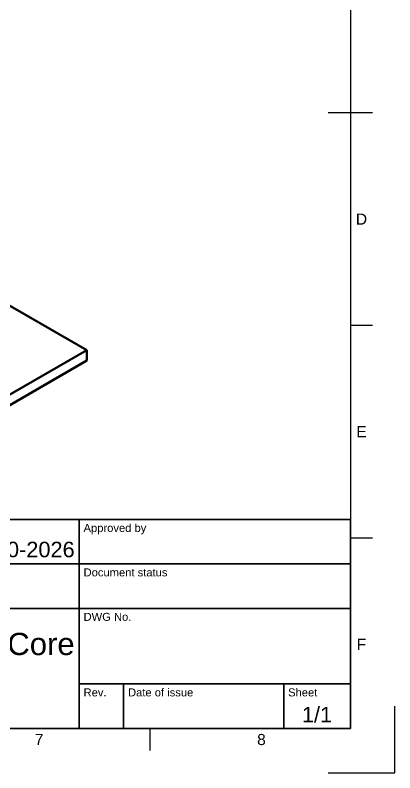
# Model space of a CAD drawing. Header units: millimetres. Extents: x 0 to 420, y 0 to 297.
# Drawn here: x 334.6 to 420, y 0 to 170.5 of the extents above; entities that cross this region are included whole.
import ezdxf
from ezdxf.enums import TextEntityAlignment as Align

# ---------------------------------------------------------------- set-up
doc = ezdxf.new("R2010")
doc.units = ezdxf.units.MM
doc.header["$LTSCALE"] = 0.75
for name, color, linetype, lineweight in [('BORDER', 7, 'Continuous', 25), ('TITLEBLOCK', 7, 'Continuous', 35), ('Visible', 7, 'Continuous', 50)]:
    doc.layers.add(name, color=color, linetype=linetype, lineweight=lineweight)
doc.styles.add('FusionTitle', font='arial.ttf')

# ---------------------------------------------------------------- blocks, each defined once
blk = doc.blocks.new('ISO_A3_SHEET')
at = {"layer": 'BORDER'}
for p, q in [((410, 287), (410, 10)), ((415, 148.5), (405, 148.5)), ((415, 100.66667), (410, 100.66667)), ((415, 52.83334), (410, 52.83334)), ((20, 10), (410, 10)), ((365, 5), (365, 10))]:
    blk.add_line(p, q, dxfattribs=at)
at = {"layer": 'Defpoints'}
for p, q in [((420, 0), (420, 15)), ((405, 0), (420, 0))]:
    blk.add_line(p, q, dxfattribs=at)
at = {"layer": 'BORDER', "style": 'FusionTitle'}
for s, p in [('D', (412.5, 124.58334)), ('E', (412.5, 76.75001)), ('F', (412.5, 28.91668)), ('7', (340, 7.5)), ('8', (390, 7.5))]:
    blk.add_text(s, height=2.5, dxfattribs=at).set_placement(p, align=Align.MIDDLE)
blk = doc.blocks.new('ISO_TITLEBLOCK')
at = {"layer": 'TITLEBLOCK'}
for p, q in [((0, 47), (-180, 47)), ((-180, 47), (-180, 0)), ((-156, 37), (-156, 47)), ((-122, 0), (-122, 47)), ((-61, 0), (-61, 47)), ((0, 0), (0, 47)), ((-180, 37), (0, 37)), ((-122, 27), (0, 27)), ((-61, 10), (0, 10)), ((-51, 0), (-51, 10)), ((-15, 0), (-15, 10)), ((-180, 0), (0, 0))]:
    blk.add_line(p, q, dxfattribs=at)
at = {"layer": 'TITLEBLOCK', "style": 'FusionTitle'}
for s, p in [('Technical reference', (-155, 46)), ('Created by', (-121, 46)), ('Approved by', (-60, 46)), ('Dept.', (-179, 46)), ('Document type', (-121, 36)), ('Document status', (-60, 36)), ('Title', (-121, 26)), ('DWG No.', (-60, 26)), ('Rev.', (-60, 9)), ('Date of issue', (-50, 9)), ('Sheet', (-14, 9))]:
    blk.add_text(s, height=1.8, dxfattribs=at).set_placement(p, align=Align.TOP_LEFT)
for tag, height, p in [('DEPT', 3.5, (-179, 42)), ('TECHNICAL_REFERENCE', 3.5, (-155, 42)), ('CREATED_BY', 3.5, (-121, 42)), ('APPROVED_BY', 3.5, (-60, 42)), ('DOCUMENT_TYPE', 3.5, (-121, 32)), ('DOCUMENT_STATUS', 3.5, (-60, 32)), ('TITLE_1', 5, (-121, 21.5)), ('TITLE_2', 5, (-121, 14)), ('TITLE_3', 5, (-121, 6.5)), ('DATE_OF_ISSUE', 3.5, (-50, 5))]:
    blk.add_attdef(tag, text='', height=height, dxfattribs=at).set_placement(p, align=Align.TOP_LEFT)
for tag, p in [('CREATED_DATE', (-62, 42)), ('APPROVED_DATE', (-0.99, 42))]:
    blk.add_attdef(tag, text='', height=3.5, dxfattribs=at).set_placement(p, align=Align.TOP_RIGHT)
for tag, height, p in [('DRAWING_NUMBER', 5, (-30.5, 19.75)), ('REV', 3.5, (-56, 4.85)), ('SHEET', 3.5, (-7.5, 4.85))]:
    blk.add_attdef(tag, text='', height=height, dxfattribs=at).set_placement(p, align=Align.TOP_CENTER)

msp = doc.modelspace()

# ---------------------------------------------------------------- linework, layer by layer
at = {"layer": 'Visible', "extrusion": (0, 0.816497, 0.57735)}
for p, q in [((350.7, 95.07), (320.87, 112.3)), ((300.19, 65.91), (350.7, 95.07)), ((350.7, 92.74), (350.7, 95.07)), ((350.7, 92.74), (300.19, 63.58))]:
    msp.add_line(p, q, dxfattribs=at)

# ---------------------------------------------------------------- block references
at = {"layer": 'BORDER'}
msp.add_blockref('ISO_A3_SHEET', (0, 0), dxfattribs=at)
at = {"layer": 'TITLEBLOCK'}
msp.add_blockref('ISO_TITLEBLOCK', (410, 10), dxfattribs=at).add_auto_attribs({'CREATED_DATE': '08-10-2026', 'SHEET': '1/1', 'TITLE_1': 'SREC Cipher Core', 'CREATED_BY': 'Dharneesh G'})

doc.saveas('drawing.dxf')
